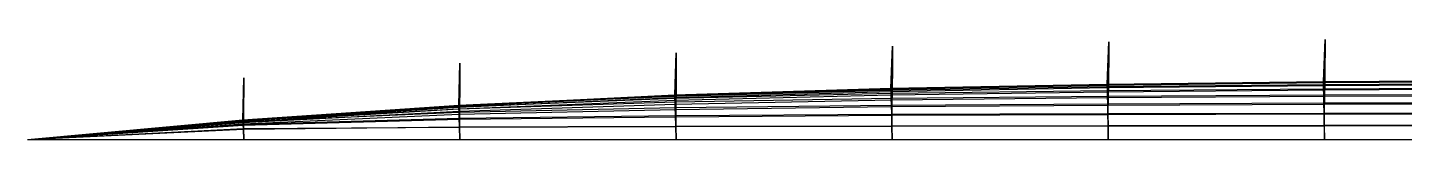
# Model space of a CAD drawing. Header units: metres. Extents: x 0 to 40, y 0 to 0.7.
# Drawn here: x 0 to 9.8, y 0 to 0.71 of the extents above; entities that cross this region are included whole.
import ezdxf

# ---------------------------------------------------------------- set-up
doc = ezdxf.new("R2010")
doc.units = ezdxf.units.M
doc.layers.add('Deflected structure', color=30, linetype='Continuous')
doc.layers.add('Original structure', color=3, linetype='Continuous')

msp = doc.modelspace()

# ---------------------------------------------------------------- linework, layer by layer
at = {"layer": 'Deflected structure'}
for p, q in [((7.6846, 0.3953, 12.4994), (7.6969, 0.695, 12.4999)), ((7.6846, 0.3918, 14.063), (7.697, 0.6915, 14.0635)), ((7.6849, 0.388, 10.9359), (7.6968, 0.6877, 10.9364)), ((7.6968, 0.6877, 10.9364), (7.6966, 0.6694, 9.3729)), ((7.6969, 0.695, 12.4999), (7.6968, 0.6877, 10.9364)), ((7.697, 0.6915, 14.0635), (7.6969, 0.695, 12.4999)), ((7.697, 0.6766, 15.627), (7.697, 0.6915, 14.0635)), ((9.224, 0.4132, 12.4994), (9.2363, 0.7129, 12.4999)), ((9.224, 0.4087, 14.0631), (9.2363, 0.7084, 14.0636)), ((9.2242, 0.4056, 10.9358), (9.2362, 0.7053, 10.9363)), ((9.2243, 0.3918, 15.6267), (9.2363, 0.6916, 15.6271)), ((9.2362, 0.7053, 10.9363), (9.2359, 0.6855, 9.3728)), ((9.236, 0.6616, 17.1905), (9.2363, 0.6916, 15.6271)), ((9.2363, 0.7129, 12.4999), (9.2362, 0.7053, 10.9363)), ((9.2363, 0.7084, 14.0636), (9.2363, 0.7129, 12.4999)), ((9.2363, 0.6916, 15.6271), (9.2363, 0.7084, 14.0636)), ((4.6067, 0.3168, 14.0628), (4.6175, 0.6166, 14.0633)), ((4.6068, 0.3174, 12.4995), (4.6174, 0.6171, 12.5)), ((4.607, 0.3093, 15.6261), (4.6177, 0.6091, 15.6266)), ((4.6071, 0.3116, 10.9362), (4.6173, 0.6114, 10.9367)), ((4.6076, 0.2996, 9.373), (4.6173, 0.5994, 9.3735)), ((4.6076, 0.2937, 17.1894), (4.6179, 0.5935, 17.1898)), ((4.6174, 0.6171, 12.5), (4.6173, 0.6114, 10.9367)), ((4.6173, 0.6114, 10.9367), (4.6173, 0.5994, 9.3735)), ((4.6173, 0.5994, 9.3735), (4.6173, 0.5803, 7.8103)), ((4.6175, 0.6166, 14.0633), (4.6174, 0.6171, 12.5)), ((4.6177, 0.6091, 15.6266), (4.6175, 0.6166, 14.0633)), ((4.6179, 0.5935, 17.1898), (4.6177, 0.6091, 15.6266)), ((4.618, 0.5675, 18.7529), (4.6179, 0.5935, 17.1898)), ((6.1454, 0.3656, 12.4995), (6.1572, 0.6653, 12.5)), ((6.1454, 0.3634, 14.0629), (6.1573, 0.6631, 14.0634)), ((6.1457, 0.3588, 10.936), (6.1571, 0.6586, 10.9365)), ((6.1457, 0.3516, 15.6264), (6.1575, 0.6514, 15.6269)), ((6.1463, 0.3431, 9.3727), (6.157, 0.6429, 9.3732)), ((6.1464, 0.3292, 17.1898), (6.1575, 0.629, 17.1902)), ((6.1472, 0.3178, 7.8095), (6.1569, 0.6176, 7.8099)), ((6.1474, 0.2944, 18.7529), (6.1573, 0.5942, 18.7533)), ((6.1569, 0.6176, 7.8099), (6.1566, 0.5818, 6.2469)), ((6.1568, 0.5453, 20.316), (6.1573, 0.5942, 18.7533)), ((6.157, 0.6429, 9.3732), (6.1569, 0.6176, 7.8099)), ((6.1571, 0.6586, 10.9365), (6.157, 0.6429, 9.3732)), ((6.1572, 0.6653, 12.5), (6.1571, 0.6586, 10.9365)), ((6.1573, 0.6631, 14.0634), (6.1572, 0.6653, 12.5)), ((6.1575, 0.6514, 15.6269), (6.1573, 0.6631, 14.0634)), ((6.1573, 0.5942, 18.7533), (6.1575, 0.629, 17.1902)), ((6.1575, 0.629, 17.1902), (6.1575, 0.6514, 15.6269)), ((7.6849, 0.3769, 15.6266), (7.697, 0.6766, 15.627)), ((7.6854, 0.3697, 9.3724), (7.6966, 0.6694, 9.3729)), ((7.6856, 0.3498, 17.19), (7.6969, 0.6496, 17.1904)), ((7.6863, 0.3405, 7.8092), (7.6963, 0.6403, 7.8096)), ((7.6866, 0.3097, 18.7531), (7.6965, 0.6095, 18.7535)), ((7.6873, 0.2991, 6.2462), (7.6959, 0.5989, 6.2466)), ((7.6959, 0.5989, 6.2466), (7.6953, 0.5455, 4.684)), ((7.6958, 0.5552, 20.3162), (7.6965, 0.6095, 18.7535)), ((7.6963, 0.6403, 7.8096), (7.6959, 0.5989, 6.2466)), ((7.6966, 0.6694, 9.3729), (7.6963, 0.6403, 7.8096)), ((7.6965, 0.6095, 18.7535), (7.6969, 0.6496, 17.1904)), ((7.6969, 0.6496, 17.1904), (7.697, 0.6766, 15.627)), ((9.2247, 0.3858, 9.3723), (9.2359, 0.6855, 9.3728)), ((9.2249, 0.3619, 17.1901), (9.236, 0.6616, 17.1905)), ((9.2255, 0.3539, 7.809), (9.2355, 0.6537, 7.8095)), ((9.2258, 0.3184, 18.7532), (9.2355, 0.6182, 18.7536)), ((9.2264, 0.3091, 6.2461), (9.2349, 0.6089, 6.2465)), ((9.2349, 0.6089, 6.2465), (9.2342, 0.552, 4.6839)), ((9.2347, 0.5608, 20.3163), (9.2355, 0.6182, 18.7536)), ((9.2355, 0.6537, 7.8095), (9.2349, 0.6089, 6.2465)), ((9.2359, 0.6855, 9.3728), (9.2355, 0.6537, 7.8095)), ((9.2355, 0.6182, 18.7536), (9.236, 0.6616, 17.1905)), ((3.0689, 0.2445, 14.0625), (3.0777, 0.5443, 14.063)), ((3.069, 0.2418, 15.6256), (3.0779, 0.5416, 15.6261)), ((3.0691, 0.2433, 12.4994), (3.0775, 0.5432, 12.4999)), ((3.0693, 0.2389, 10.9364), (3.0775, 0.5388, 10.9369)), ((3.0694, 0.2341, 17.1887), (3.0782, 0.534, 17.1891)), ((3.0698, 0.2313, 9.3734), (3.0775, 0.5311, 9.3739)), ((3.0701, 0.2196, 18.7518), (3.0784, 0.5194, 18.7522)), ((3.0704, 0.2197, 7.8104), (3.0776, 0.5195, 7.8109)), ((3.0712, 0.2032, 6.2475), (3.0777, 0.5031, 6.2479)), ((3.0713, 0.1945, 20.3147), (3.0785, 0.4943, 20.3151)), ((3.0777, 0.5443, 14.063), (3.0775, 0.5432, 12.4999)), ((3.0775, 0.5432, 12.4999), (3.0775, 0.5388, 10.9369)), ((3.0775, 0.5388, 10.9369), (3.0775, 0.5311, 9.3739)), ((3.0775, 0.5311, 9.3739), (3.0776, 0.5195, 7.8109)), ((3.0776, 0.5195, 7.8109), (3.0777, 0.5031, 6.2479)), ((3.0779, 0.5416, 15.6261), (3.0777, 0.5443, 14.063)), ((3.0777, 0.5031, 6.2479), (3.0778, 0.4797, 4.6851)), ((3.0782, 0.534, 17.1891), (3.0779, 0.5416, 15.6261)), ((3.0784, 0.5194, 18.7522), (3.0782, 0.534, 17.1891)), ((3.0783, 0.4533, 21.8776), (3.0785, 0.4943, 20.3151)), ((3.0785, 0.4943, 20.3151), (3.0784, 0.5194, 18.7522)), ((4.6084, 0.2805, 7.8099), (4.6173, 0.5803, 7.8103)), ((4.6085, 0.2677, 18.7525), (4.618, 0.5675, 18.7529)), ((4.6095, 0.2531, 6.2469), (4.6173, 0.553, 6.2473)), ((4.61, 0.2281, 20.3154), (4.6178, 0.5279, 20.3157)), ((4.6108, 0.2149, 4.6842), (4.6171, 0.5148, 4.6845)), ((4.6171, 0.5148, 4.6845), (4.6168, 0.4631, 3.1221)), ((4.6173, 0.553, 6.2473), (4.6171, 0.5148, 4.6845)), ((4.6173, 0.5803, 7.8103), (4.6173, 0.553, 6.2473)), ((4.6173, 0.4714, 21.8781), (4.6178, 0.5279, 20.3157)), ((4.6178, 0.5279, 20.3157), (4.618, 0.5675, 18.7529)), ((6.1483, 0.282, 6.2465), (6.1566, 0.5818, 6.2469)), ((6.1488, 0.2455, 20.3157), (6.1568, 0.5453, 20.316)), ((6.1496, 0.2344, 4.6839), (6.1562, 0.5343, 4.6842)), ((6.1562, 0.5343, 4.6842), (6.1556, 0.4727, 3.122)), ((6.1561, 0.4805, 21.8782), (6.1568, 0.5453, 20.316)), ((6.1566, 0.5818, 6.2469), (6.1562, 0.5343, 4.6842)), ((7.6878, 0.2553, 20.3159), (7.6958, 0.5552, 20.3162)), ((7.6885, 0.2456, 4.6837), (7.6953, 0.5455, 4.684)), ((7.6953, 0.5455, 4.684), (7.6945, 0.4785, 3.1219)), ((7.6949, 0.4855, 21.8783), (7.6958, 0.5552, 20.3162)), ((9.2269, 0.2609, 20.3159), (9.2347, 0.5608, 20.3163)), ((9.2275, 0.2521, 4.6836), (9.2342, 0.552, 4.6839)), ((9.2342, 0.552, 4.6839), (9.2332, 0.482, 3.1219)), ((9.2336, 0.4883, 21.8783), (9.2347, 0.5608, 20.3163)), ((1.533, 0.1402, 15.6248), (1.5387, 0.4401, 15.6253)), ((1.5331, 0.1399, 14.062), (1.5386, 0.4398, 14.0625)), ((1.5331, 0.139, 17.1877), (1.5388, 0.4389, 17.1881)), ((1.5332, 0.1384, 12.4992), (1.5385, 0.4384, 12.4997)), ((1.5332, 0.1356, 18.7506), (1.539, 0.4355, 18.7509)), ((1.5334, 0.136, 10.9365), (1.5384, 0.4359, 10.937)), ((1.5337, 0.1324, 9.3737), (1.5384, 0.4323, 9.3742)), ((1.5337, 0.1278, 20.3134), (1.5392, 0.4277, 20.3137)), ((1.534, 0.1275, 7.811), (1.5385, 0.4274, 7.8114)), ((1.5344, 0.1212, 6.2483), (1.5385, 0.4211, 6.2487)), ((1.5348, 0.1131, 4.6857), (1.5386, 0.4131, 4.686)), ((1.5349, 0.1108, 21.8763), (1.5392, 0.4108, 21.8765)), ((1.5354, 0.1027, 3.123), (1.5388, 0.4026, 3.1233)), ((1.5385, 0.4384, 12.4997), (1.5384, 0.4359, 10.937)), ((1.5384, 0.4359, 10.937), (1.5384, 0.4323, 9.3742)), ((1.5384, 0.4323, 9.3742), (1.5385, 0.4274, 7.8114)), ((1.5386, 0.4398, 14.0625), (1.5385, 0.4384, 12.4997)), ((1.5385, 0.4274, 7.8114), (1.5385, 0.4211, 6.2487)), ((1.5385, 0.4211, 6.2487), (1.5386, 0.4131, 4.686)), ((1.5387, 0.4401, 15.6253), (1.5386, 0.4398, 14.0625)), ((1.5386, 0.4131, 4.686), (1.5388, 0.4026, 3.1233)), ((1.5388, 0.4389, 17.1881), (1.5387, 0.4401, 15.6253)), ((1.539, 0.4355, 18.7509), (1.5388, 0.4389, 17.1881)), ((1.5388, 0.4026, 3.1233), (1.5388, 0.3792, 1.5607)), ((1.5392, 0.4277, 20.3137), (1.539, 0.4355, 18.7509)), ((1.539, 0.3735, 23.4389), (1.5392, 0.4108, 21.8765)), ((1.5392, 0.4108, 21.8765), (1.5392, 0.4277, 20.3137)), ((3.0722, 0.1798, 4.6848), (3.0778, 0.4797, 4.6851)), ((3.073, 0.1534, 21.8774), (3.0783, 0.4533, 21.8776)), ((3.0735, 0.1457, 3.1222), (3.0777, 0.4456, 3.1224)), ((3.0777, 0.4456, 3.1224), (3.0774, 0.3895, 1.5604)), ((3.0778, 0.4797, 4.6851), (3.0777, 0.4456, 3.1224)), ((3.0777, 0.3898, 23.4395), (3.0783, 0.4533, 21.8776)), ((4.6118, 0.1715, 21.8778), (4.6173, 0.4714, 21.8781)), ((4.6122, 0.1631, 3.1219), (4.6168, 0.4631, 3.1221)), ((4.6138, 0.093, 1.5603), (4.6162, 0.393, 1.5605)), ((4.614, 0.096, 23.4395), (4.6164, 0.396, 23.4396)), ((4.6154, 0.3, 25), (4.6164, 0.396, 23.4396)), ((4.6162, 0.393, 1.5605), (4.6154, 0.3)), ((4.6168, 0.4631, 3.1221), (4.6162, 0.393, 1.5605)), ((4.6164, 0.396, 23.4396), (4.6173, 0.4714, 21.8781)), ((6.1454, 0.3656, 12.4995), (7.6846, 0.3953, 12.4994)), ((6.1505, 0.1805, 21.878), (6.1561, 0.4805, 21.8782)), ((6.1509, 0.1728, 3.1218), (6.1556, 0.4727, 3.122)), ((6.1524, 0.0957, 1.5604), (6.1548, 0.3956, 1.5605)), ((6.1525, 0.099, 23.4395), (6.155, 0.3989, 23.4396)), ((6.1538, 0.3, 25), (6.155, 0.3989, 23.4396)), ((6.1548, 0.3956, 1.5605), (6.1538, 0.3)), ((6.1556, 0.4727, 3.122), (6.1548, 0.3956, 1.5605)), ((6.155, 0.3989, 23.4396), (6.1561, 0.4805, 21.8782)), ((7.6846, 0.3953, 12.4994), (9.224, 0.4132, 12.4994)), ((7.6846, 0.3918, 14.063), (9.224, 0.4087, 14.0631)), ((7.6846, 0.3953, 12.4994), (7.6849, 0.388, 10.9359)), ((7.6846, 0.3918, 14.063), (7.6846, 0.3953, 12.4994)), ((7.6849, 0.388, 10.9359), (9.2242, 0.4056, 10.9358)), ((7.6894, 0.1855, 21.878), (7.6949, 0.4855, 21.8783)), ((7.6897, 0.1786, 3.1217), (7.6945, 0.4785, 3.1219)), ((7.691, 0.0975, 1.5604), (7.6934, 0.3975, 1.5605)), ((7.6911, 0.1006, 23.4395), (7.6936, 0.4005, 23.4396)), ((7.6923, 0.3, 25), (7.6936, 0.4005, 23.4396)), ((7.6934, 0.3975, 1.5605), (7.6923, 0.3)), ((7.6945, 0.4785, 3.1219), (7.6934, 0.3975, 1.5605)), ((7.6936, 0.4005, 23.4396), (7.6949, 0.4855, 21.8783)), ((9.224, 0.4132, 12.4994), (10.7633, 0.4238, 12.4994)), ((9.224, 0.4087, 14.0631), (10.7633, 0.4187, 14.0631)), ((9.224, 0.4132, 12.4994), (9.2242, 0.4056, 10.9358)), ((9.224, 0.4087, 14.0631), (9.224, 0.4132, 12.4994)), ((9.2243, 0.3918, 15.6267), (9.224, 0.4087, 14.0631)), ((9.2242, 0.4056, 10.9358), (10.7635, 0.4159, 10.9357)), ((9.2242, 0.4056, 10.9358), (9.2247, 0.3858, 9.3723)), ((9.2243, 0.3918, 15.6267), (10.7636, 0.4006, 15.6267)), ((9.2247, 0.3858, 9.3723), (10.764, 0.3952, 9.3722)), ((9.2283, 0.1884, 21.8781), (9.2336, 0.4883, 21.8783)), ((9.2286, 0.1821, 3.1216), (9.2332, 0.482, 3.1219)), ((9.2297, 0.0987, 1.5604), (9.2321, 0.3986, 1.5605)), ((9.2298, 0.1015, 23.4395), (9.2322, 0.4015, 23.4396)), ((9.2308, 0.3, 25), (9.2322, 0.4015, 23.4396)), ((9.2321, 0.3986, 1.5605), (9.2308, 0.3)), ((9.2332, 0.482, 3.1219), (9.2321, 0.3986, 1.5605)), ((9.2322, 0.4015, 23.4396), (9.2336, 0.4883, 21.8783)), ((1.5366, 0.0793, 1.5606), (1.5388, 0.3792, 1.5607)), ((1.5369, 0.0736, 23.4388), (1.539, 0.3735, 23.4389)), ((1.5388, 0.3792, 1.5607), (1.5385, 0.3)), ((1.5385, 0.3, 25), (1.539, 0.3735, 23.4389)), ((3.0689, 0.2445, 14.0625), (4.6067, 0.3168, 14.0628)), ((3.069, 0.2418, 15.6256), (4.607, 0.3093, 15.6261)), ((3.0691, 0.2433, 12.4994), (4.6068, 0.3174, 12.4995)), ((3.0693, 0.2389, 10.9364), (4.6071, 0.3116, 10.9362)), ((3.0698, 0.2313, 9.3734), (4.6076, 0.2996, 9.373)), ((3.0751, 0.0895, 1.5603), (3.0774, 0.3895, 1.5604)), ((3.0753, 0.0899, 23.4393), (3.0777, 0.3898, 23.4395)), ((3.0769, 0.3, 25), (3.0777, 0.3898, 23.4395)), ((3.0774, 0.3895, 1.5604), (3.0769, 0.3)), ((4.6067, 0.3168, 14.0628), (6.1454, 0.3634, 14.0629)), ((4.6067, 0.3168, 14.0628), (4.6068, 0.3174, 12.4995)), ((4.607, 0.3093, 15.6261), (4.6067, 0.3168, 14.0628)), ((4.6068, 0.3174, 12.4995), (6.1454, 0.3656, 12.4995)), ((4.6068, 0.3174, 12.4995), (4.6071, 0.3116, 10.9362)), ((4.607, 0.3093, 15.6261), (6.1457, 0.3516, 15.6264)), ((4.6076, 0.2937, 17.1894), (4.607, 0.3093, 15.6261)), ((4.6071, 0.3116, 10.9362), (6.1457, 0.3588, 10.936)), ((4.6071, 0.3116, 10.9362), (4.6076, 0.2996, 9.373)), ((4.6076, 0.2996, 9.373), (6.1463, 0.3431, 9.3727)), ((4.6076, 0.2937, 17.1894), (6.1464, 0.3292, 17.1898)), ((4.6076, 0.2996, 9.373), (4.6084, 0.2805, 7.8099)), ((4.6084, 0.2805, 7.8099), (6.1472, 0.3178, 7.8095)), ((4.6085, 0.2677, 18.7525), (6.1474, 0.2944, 18.7529)), ((6.1454, 0.3634, 14.0629), (7.6846, 0.3918, 14.063)), ((6.1454, 0.3656, 12.4995), (6.1457, 0.3588, 10.936)), ((6.1454, 0.3634, 14.0629), (6.1454, 0.3656, 12.4995)), ((6.1457, 0.3516, 15.6264), (6.1454, 0.3634, 14.0629)), ((6.1457, 0.3588, 10.936), (7.6849, 0.388, 10.9359)), ((6.1457, 0.3516, 15.6264), (7.6849, 0.3769, 15.6266)), ((6.1457, 0.3588, 10.936), (6.1463, 0.3431, 9.3727)), ((6.1464, 0.3292, 17.1898), (6.1457, 0.3516, 15.6264)), ((6.1463, 0.3431, 9.3727), (7.6854, 0.3697, 9.3724)), ((6.1463, 0.3431, 9.3727), (6.1472, 0.3178, 7.8095)), ((6.1464, 0.3292, 17.1898), (7.6856, 0.3498, 17.19)), ((6.1474, 0.2944, 18.7529), (6.1464, 0.3292, 17.1898)), ((6.1472, 0.3178, 7.8095), (7.6863, 0.3405, 7.8092)), ((6.1472, 0.3178, 7.8095), (6.1483, 0.282, 6.2465)), ((6.1474, 0.2944, 18.7529), (7.6866, 0.3097, 18.7531)), ((6.1488, 0.2455, 20.3157), (6.1474, 0.2944, 18.7529)), ((6.1483, 0.282, 6.2465), (7.6873, 0.2991, 6.2462)), ((7.6849, 0.3769, 15.6266), (7.6846, 0.3918, 14.063)), ((7.6849, 0.3769, 15.6266), (9.2243, 0.3918, 15.6267)), ((7.6849, 0.388, 10.9359), (7.6854, 0.3697, 9.3724)), ((7.6856, 0.3498, 17.19), (7.6849, 0.3769, 15.6266)), ((7.6854, 0.3697, 9.3724), (9.2247, 0.3858, 9.3723)), ((7.6854, 0.3697, 9.3724), (7.6863, 0.3405, 7.8092)), ((7.6856, 0.3498, 17.19), (9.2249, 0.3619, 17.1901)), ((7.6866, 0.3097, 18.7531), (7.6856, 0.3498, 17.19)), ((7.6863, 0.3405, 7.8092), (9.2255, 0.3539, 7.809)), ((7.6863, 0.3405, 7.8092), (7.6873, 0.2991, 6.2462)), ((7.6866, 0.3097, 18.7531), (9.2258, 0.3184, 18.7532)), ((7.6878, 0.2553, 20.3159), (7.6866, 0.3097, 18.7531)), ((7.6873, 0.2991, 6.2462), (9.2264, 0.3091, 6.2461)), ((7.6873, 0.2991, 6.2462), (7.6885, 0.2456, 4.6837)), ((9.2249, 0.3619, 17.1901), (9.2243, 0.3918, 15.6267)), ((9.2247, 0.3858, 9.3723), (9.2255, 0.3539, 7.809)), ((9.2249, 0.3619, 17.1901), (10.7641, 0.3688, 17.1902)), ((9.2258, 0.3184, 18.7532), (9.2249, 0.3619, 17.1901)), ((9.2255, 0.3539, 7.809), (10.7646, 0.3617, 7.8089)), ((9.2255, 0.3539, 7.809), (9.2264, 0.3091, 6.2461)), ((9.2258, 0.3184, 18.7532), (10.7649, 0.3234, 18.7533)), ((9.2269, 0.2609, 20.3159), (9.2258, 0.3184, 18.7532)), ((9.2264, 0.3091, 6.2461), (10.7654, 0.3149, 6.246)), ((9.2264, 0.3091, 6.2461), (9.2275, 0.2521, 4.6836)), ((1.533, 0.1402, 15.6248), (3.069, 0.2418, 15.6256)), ((1.5331, 0.1399, 14.062), (3.0689, 0.2445, 14.0625)), ((1.5331, 0.139, 17.1877), (3.0694, 0.2341, 17.1887)), ((1.5332, 0.1384, 12.4992), (3.0691, 0.2433, 12.4994)), ((1.5332, 0.1356, 18.7506), (3.0701, 0.2196, 18.7518)), ((1.5334, 0.136, 10.9365), (3.0693, 0.2389, 10.9364)), ((1.5337, 0.1324, 9.3737), (3.0698, 0.2313, 9.3734)), ((1.534, 0.1275, 7.811), (3.0704, 0.2197, 7.8104)), ((1.5344, 0.1212, 6.2483), (3.0712, 0.2032, 6.2475)), ((3.0689, 0.2445, 14.0625), (3.0691, 0.2433, 12.4994)), ((3.069, 0.2418, 15.6256), (3.0689, 0.2445, 14.0625)), ((3.0694, 0.2341, 17.1887), (3.069, 0.2418, 15.6256)), ((3.0691, 0.2433, 12.4994), (3.0693, 0.2389, 10.9364)), ((3.0693, 0.2389, 10.9364), (3.0698, 0.2313, 9.3734)), ((3.0694, 0.2341, 17.1887), (4.6076, 0.2937, 17.1894)), ((3.0701, 0.2196, 18.7518), (3.0694, 0.2341, 17.1887)), ((3.0698, 0.2313, 9.3734), (3.0704, 0.2197, 7.8104)), ((3.0701, 0.2196, 18.7518), (4.6085, 0.2677, 18.7525)), ((3.0713, 0.1945, 20.3147), (3.0701, 0.2196, 18.7518)), ((3.0704, 0.2197, 7.8104), (4.6084, 0.2805, 7.8099)), ((3.0704, 0.2197, 7.8104), (3.0712, 0.2032, 6.2475)), ((3.0712, 0.2032, 6.2475), (4.6095, 0.2531, 6.2469)), ((3.0712, 0.2032, 6.2475), (3.0722, 0.1798, 4.6848)), ((3.0713, 0.1945, 20.3147), (4.61, 0.2281, 20.3154)), ((3.0722, 0.1798, 4.6848), (4.6108, 0.2149, 4.6842)), ((4.6085, 0.2677, 18.7525), (4.6076, 0.2937, 17.1894)), ((4.6084, 0.2805, 7.8099), (4.6095, 0.2531, 6.2469)), ((4.61, 0.2281, 20.3154), (4.6085, 0.2677, 18.7525)), ((4.6095, 0.2531, 6.2469), (6.1483, 0.282, 6.2465)), ((4.6095, 0.2531, 6.2469), (4.6108, 0.2149, 4.6842)), ((4.61, 0.2281, 20.3154), (6.1488, 0.2455, 20.3157)), ((4.6118, 0.1715, 21.8778), (4.61, 0.2281, 20.3154)), ((4.6108, 0.2149, 4.6842), (6.1496, 0.2344, 4.6839)), ((4.6108, 0.2149, 4.6842), (4.6122, 0.1631, 3.1219)), ((6.1483, 0.282, 6.2465), (6.1496, 0.2344, 4.6839)), ((6.1488, 0.2455, 20.3157), (7.6878, 0.2553, 20.3159)), ((6.1505, 0.1805, 21.878), (6.1488, 0.2455, 20.3157)), ((6.1496, 0.2344, 4.6839), (7.6885, 0.2456, 4.6837)), ((6.1496, 0.2344, 4.6839), (6.1509, 0.1728, 3.1218)), ((7.6878, 0.2553, 20.3159), (9.2269, 0.2609, 20.3159)), ((7.6894, 0.1855, 21.878), (7.6878, 0.2553, 20.3159)), ((7.6885, 0.2456, 4.6837), (9.2275, 0.2521, 4.6836)), ((7.6885, 0.2456, 4.6837), (7.6897, 0.1786, 3.1217)), ((9.2269, 0.2609, 20.3159), (10.7658, 0.2641, 20.316)), ((9.2283, 0.1884, 21.8781), (9.2269, 0.2609, 20.3159)), ((9.2275, 0.2521, 4.6836), (10.7663, 0.256, 4.6835)), ((9.2275, 0.2521, 4.6836), (9.2286, 0.1821, 3.1216)), ((0, 0, 15.625), (1.533, 0.1402, 15.6248)), ((0, 0, 14.0625), (1.5331, 0.1399, 14.062)), ((0, 0, 17.1875), (1.5331, 0.139, 17.1877)), ((0, 0, 12.5), (1.5332, 0.1384, 12.4992)), ((0, 0, 10.9375), (1.5334, 0.136, 10.9365)), ((0, 0, 18.75), (1.5332, 0.1356, 18.7506)), ((0, 0, 9.375), (1.5337, 0.1324, 9.3737)), ((0, 0, 20.3125), (1.5337, 0.1278, 20.3134)), ((0, 0, 7.8125), (1.534, 0.1275, 7.811)), ((0, 0, 6.25), (1.5344, 0.1212, 6.2483)), ((0, 0, 4.6875), (1.5348, 0.1131, 4.6857)), ((0, 0, 21.875), (1.5349, 0.1108, 21.8763)), ((0, 0, 3.125), (1.5354, 0.1027, 3.123)), ((1.533, 0.1402, 15.6248), (1.5331, 0.1399, 14.062)), ((1.5331, 0.139, 17.1877), (1.533, 0.1402, 15.6248)), ((1.5331, 0.1399, 14.062), (1.5332, 0.1384, 12.4992)), ((1.5332, 0.1356, 18.7506), (1.5331, 0.139, 17.1877)), ((1.5332, 0.1384, 12.4992), (1.5334, 0.136, 10.9365)), ((1.5337, 0.1278, 20.3134), (1.5332, 0.1356, 18.7506)), ((1.5334, 0.136, 10.9365), (1.5337, 0.1324, 9.3737)), ((1.5337, 0.1278, 20.3134), (3.0713, 0.1945, 20.3147)), ((1.5337, 0.1324, 9.3737), (1.534, 0.1275, 7.811)), ((1.5349, 0.1108, 21.8763), (1.5337, 0.1278, 20.3134)), ((1.534, 0.1275, 7.811), (1.5344, 0.1212, 6.2483)), ((1.5344, 0.1212, 6.2483), (1.5348, 0.1131, 4.6857)), ((1.5348, 0.1131, 4.6857), (3.0722, 0.1798, 4.6848)), ((1.5348, 0.1131, 4.6857), (1.5354, 0.1027, 3.123)), ((1.5349, 0.1108, 21.8763), (3.073, 0.1534, 21.8774)), ((1.5369, 0.0736, 23.4388), (1.5349, 0.1108, 21.8763)), ((1.5354, 0.1027, 3.123), (3.0735, 0.1457, 3.1222)), ((1.5354, 0.1027, 3.123), (1.5366, 0.0793, 1.5606)), ((3.073, 0.1534, 21.8774), (3.0713, 0.1945, 20.3147)), ((3.0722, 0.1798, 4.6848), (3.0735, 0.1457, 3.1222)), ((3.073, 0.1534, 21.8774), (4.6118, 0.1715, 21.8778)), ((3.0753, 0.0899, 23.4393), (3.073, 0.1534, 21.8774)), ((3.0735, 0.1457, 3.1222), (4.6122, 0.1631, 3.1219)), ((3.0735, 0.1457, 3.1222), (3.0751, 0.0895, 1.5603)), ((4.6118, 0.1715, 21.8778), (6.1505, 0.1805, 21.878)), ((4.614, 0.096, 23.4395), (4.6118, 0.1715, 21.8778)), ((4.6122, 0.1631, 3.1219), (6.1509, 0.1728, 3.1218)), ((4.6122, 0.1631, 3.1219), (4.6138, 0.093, 1.5603)), ((4.614, 0.096, 23.4395), (6.1525, 0.099, 23.4395)), ((6.1505, 0.1805, 21.878), (7.6894, 0.1855, 21.878)), ((6.1525, 0.099, 23.4395), (6.1505, 0.1805, 21.878)), ((6.1509, 0.1728, 3.1218), (7.6897, 0.1786, 3.1217)), ((6.1509, 0.1728, 3.1218), (6.1524, 0.0957, 1.5604)), ((6.1525, 0.099, 23.4395), (7.6911, 0.1006, 23.4395)), ((6.1538, 0, 25), (6.1525, 0.099, 23.4395)), ((7.6894, 0.1855, 21.878), (9.2283, 0.1884, 21.8781)), ((7.6911, 0.1006, 23.4395), (7.6894, 0.1855, 21.878)), ((7.6897, 0.1786, 3.1217), (9.2286, 0.1821, 3.1216)), ((7.6897, 0.1786, 3.1217), (7.691, 0.0975, 1.5604)), ((7.691, 0.0975, 1.5604), (9.2297, 0.0987, 1.5604)), ((7.6911, 0.1006, 23.4395), (9.2298, 0.1015, 23.4395)), ((7.6923, 0, 25), (7.6911, 0.1006, 23.4395)), ((9.2283, 0.1884, 21.8781), (10.767, 0.1901, 21.8781)), ((9.2298, 0.1015, 23.4395), (9.2283, 0.1884, 21.8781)), ((9.2286, 0.1821, 3.1216), (10.7673, 0.1841, 3.1216)), ((9.2286, 0.1821, 3.1216), (9.2297, 0.0987, 1.5604)), ((9.2297, 0.0987, 1.5604), (10.7682, 0.0994, 1.5604)), ((9.2297, 0.0987, 1.5604), (9.2308, 0)), ((9.2298, 0.1015, 23.4395), (10.7683, 0.1021, 23.4394)), ((9.2308, 0, 25), (9.2298, 0.1015, 23.4395)), ((0, 0, 1.5625), (1.5366, 0.0793, 1.5606)), ((0, 0, 23.4375), (1.5369, 0.0736, 23.4388)), ((1.5366, 0.0793, 1.5606), (3.0751, 0.0895, 1.5603)), ((1.5366, 0.0793, 1.5606), (1.5385, 0)), ((1.5369, 0.0736, 23.4388), (3.0753, 0.0899, 23.4393)), ((1.5385, 0, 25), (1.5369, 0.0736, 23.4388)), ((3.0751, 0.0895, 1.5603), (4.6138, 0.093, 1.5603)), ((3.0751, 0.0895, 1.5603), (3.0769, 0)), ((3.0753, 0.0899, 23.4393), (4.614, 0.096, 23.4395)), ((3.0769, 0, 25), (3.0753, 0.0899, 23.4393)), ((4.6138, 0.093, 1.5603), (6.1524, 0.0957, 1.5604)), ((4.6138, 0.093, 1.5603), (4.6154, 0)), ((4.6154, 0, 25), (4.614, 0.096, 23.4395)), ((6.1524, 0.0957, 1.5604), (7.691, 0.0975, 1.5604)), ((6.1524, 0.0957, 1.5604), (6.1538, 0)), ((7.691, 0.0975, 1.5604), (7.6923, 0))]:
    msp.add_line(p, q, dxfattribs=at)
at = {"layer": 'Original structure'}
for p, q in [((1.5385, 0.3, 1.5625), (1.5385, 0.3)), ((1.5385, 0.3, 3.125), (1.5385, 0.3, 1.5625)), ((1.5385, 0.3, 4.6875), (1.5385, 0.3, 3.125)), ((1.5385, 0.3, 6.25), (1.5385, 0.3, 4.6875)), ((1.5385, 0.3, 7.8125), (1.5385, 0.3, 6.25)), ((1.5385, 0.3, 9.375), (1.5385, 0.3, 7.8125)), ((1.5385, 0.3, 10.9375), (1.5385, 0.3, 9.375)), ((1.5385, 0.3, 12.5), (1.5385, 0.3, 10.9375)), ((1.5385, 0.3, 14.0625), (1.5385, 0.3, 12.5)), ((1.5385, 0.3, 15.625), (1.5385, 0.3, 14.0625)), ((1.5385, 0.3, 17.1875), (1.5385, 0.3, 15.625)), ((1.5385, 0.3, 18.75), (1.5385, 0.3, 17.1875)), ((1.5385, 0.3, 20.3125), (1.5385, 0.3, 18.75)), ((1.5385, 0.3, 21.875), (1.5385, 0.3, 20.3125)), ((1.5385, 0.3, 23.4375), (1.5385, 0.3, 21.875)), ((1.5385, 0.3, 25), (1.5385, 0.3, 23.4375)), ((1.5385, 0, 23.4375), (1.5385, 0.3, 23.4375)), ((1.5385, 0, 21.875), (1.5385, 0.3, 21.875)), ((1.5385, 0, 20.3125), (1.5385, 0.3, 20.3125)), ((1.5385, 0, 18.75), (1.5385, 0.3, 18.75)), ((1.5385, 0, 17.1875), (1.5385, 0.3, 17.1875)), ((1.5385, 0, 15.625), (1.5385, 0.3, 15.625)), ((1.5385, 0, 14.0625), (1.5385, 0.3, 14.0625)), ((1.5385, 0, 12.5), (1.5385, 0.3, 12.5)), ((1.5385, 0, 10.9375), (1.5385, 0.3, 10.9375)), ((1.5385, 0, 9.375), (1.5385, 0.3, 9.375)), ((1.5385, 0, 7.8125), (1.5385, 0.3, 7.8125)), ((1.5385, 0, 6.25), (1.5385, 0.3, 6.25)), ((1.5385, 0, 4.6875), (1.5385, 0.3, 4.6875)), ((1.5385, 0, 3.125), (1.5385, 0.3, 3.125)), ((1.5385, 0, 1.5625), (1.5385, 0.3, 1.5625)), ((3.0769, 0.3, 1.5625), (3.0769, 0.3)), ((3.0769, 0.3, 3.125), (3.0769, 0.3, 1.5625)), ((3.0769, 0.3, 4.6875), (3.0769, 0.3, 3.125)), ((3.0769, 0.3, 6.25), (3.0769, 0.3, 4.6875)), ((3.0769, 0.3, 7.8125), (3.0769, 0.3, 6.25)), ((3.0769, 0.3, 9.375), (3.0769, 0.3, 7.8125)), ((3.0769, 0.3, 10.9375), (3.0769, 0.3, 9.375)), ((3.0769, 0.3, 12.5), (3.0769, 0.3, 10.9375)), ((3.0769, 0.3, 14.0625), (3.0769, 0.3, 12.5)), ((3.0769, 0.3, 15.625), (3.0769, 0.3, 14.0625)), ((3.0769, 0.3, 17.1875), (3.0769, 0.3, 15.625)), ((3.0769, 0.3, 18.75), (3.0769, 0.3, 17.1875)), ((3.0769, 0.3, 20.3125), (3.0769, 0.3, 18.75)), ((3.0769, 0.3, 21.875), (3.0769, 0.3, 20.3125)), ((3.0769, 0.3, 23.4375), (3.0769, 0.3, 21.875)), ((3.0769, 0.3, 25), (3.0769, 0.3, 23.4375)), ((3.0769, 0, 23.4375), (3.0769, 0.3, 23.4375)), ((3.0769, 0, 21.875), (3.0769, 0.3, 21.875)), ((3.0769, 0, 20.3125), (3.0769, 0.3, 20.3125)), ((3.0769, 0, 18.75), (3.0769, 0.3, 18.75)), ((3.0769, 0, 17.1875), (3.0769, 0.3, 17.1875)), ((3.0769, 0, 15.625), (3.0769, 0.3, 15.625)), ((3.0769, 0, 14.0625), (3.0769, 0.3, 14.0625)), ((3.0769, 0, 12.5), (3.0769, 0.3, 12.5)), ((3.0769, 0, 10.9375), (3.0769, 0.3, 10.9375)), ((3.0769, 0, 9.375), (3.0769, 0.3, 9.375)), ((3.0769, 0, 7.8125), (3.0769, 0.3, 7.8125)), ((3.0769, 0, 6.25), (3.0769, 0.3, 6.25)), ((3.0769, 0, 4.6875), (3.0769, 0.3, 4.6875)), ((3.0769, 0, 3.125), (3.0769, 0.3, 3.125)), ((3.0769, 0, 1.5625), (3.0769, 0.3, 1.5625)), ((4.6154, 0.3, 1.5625), (4.6154, 0.3)), ((4.6154, 0.3, 3.125), (4.6154, 0.3, 1.5625)), ((4.6154, 0.3, 4.6875), (4.6154, 0.3, 3.125)), ((4.6154, 0.3, 6.25), (4.6154, 0.3, 4.6875)), ((4.6154, 0.3, 7.8125), (4.6154, 0.3, 6.25)), ((4.6154, 0.3, 9.375), (4.6154, 0.3, 7.8125)), ((4.6154, 0.3, 10.9375), (4.6154, 0.3, 9.375)), ((4.6154, 0.3, 12.5), (4.6154, 0.3, 10.9375)), ((4.6154, 0.3, 14.0625), (4.6154, 0.3, 12.5)), ((4.6154, 0.3, 15.625), (4.6154, 0.3, 14.0625)), ((4.6154, 0.3, 17.1875), (4.6154, 0.3, 15.625)), ((4.6154, 0.3, 18.75), (4.6154, 0.3, 17.1875)), ((4.6154, 0.3, 20.3125), (4.6154, 0.3, 18.75)), ((4.6154, 0.3, 21.875), (4.6154, 0.3, 20.3125)), ((4.6154, 0.3, 23.4375), (4.6154, 0.3, 21.875)), ((4.6154, 0.3, 25), (4.6154, 0.3, 23.4375)), ((4.6154, 0, 23.4375), (4.6154, 0.3, 23.4375)), ((4.6154, 0, 21.875), (4.6154, 0.3, 21.875)), ((4.6154, 0, 20.3125), (4.6154, 0.3, 20.3125)), ((4.6154, 0, 18.75), (4.6154, 0.3, 18.75)), ((4.6154, 0, 17.1875), (4.6154, 0.3, 17.1875)), ((4.6154, 0, 15.625), (4.6154, 0.3, 15.625)), ((4.6154, 0, 14.0625), (4.6154, 0.3, 14.0625)), ((4.6154, 0, 12.5), (4.6154, 0.3, 12.5)), ((4.6154, 0, 10.9375), (4.6154, 0.3, 10.9375)), ((4.6154, 0, 9.375), (4.6154, 0.3, 9.375)), ((4.6154, 0, 7.8125), (4.6154, 0.3, 7.8125)), ((4.6154, 0, 6.25), (4.6154, 0.3, 6.25)), ((4.6154, 0, 4.6875), (4.6154, 0.3, 4.6875)), ((4.6154, 0, 3.125), (4.6154, 0.3, 3.125)), ((4.6154, 0, 1.5625), (4.6154, 0.3, 1.5625)), ((6.1538, 0.3, 1.5625), (6.1538, 0.3)), ((6.1538, 0.3, 3.125), (6.1538, 0.3, 1.5625)), ((6.1538, 0.3, 4.6875), (6.1538, 0.3, 3.125)), ((6.1538, 0.3, 6.25), (6.1538, 0.3, 4.6875)), ((6.1538, 0.3, 7.8125), (6.1538, 0.3, 6.25)), ((6.1538, 0.3, 9.375), (6.1538, 0.3, 7.8125)), ((6.1538, 0.3, 10.9375), (6.1538, 0.3, 9.375)), ((6.1538, 0.3, 12.5), (6.1538, 0.3, 10.9375)), ((6.1538, 0.3, 14.0625), (6.1538, 0.3, 12.5)), ((6.1538, 0.3, 15.625), (6.1538, 0.3, 14.0625)), ((6.1538, 0.3, 17.1875), (6.1538, 0.3, 15.625)), ((6.1538, 0.3, 18.75), (6.1538, 0.3, 17.1875)), ((6.1538, 0.3, 20.3125), (6.1538, 0.3, 18.75)), ((6.1538, 0.3, 21.875), (6.1538, 0.3, 20.3125)), ((6.1538, 0.3, 23.4375), (6.1538, 0.3, 21.875)), ((6.1538, 0.3, 25), (6.1538, 0.3, 23.4375)), ((6.1538, 0, 23.4375), (6.1538, 0.3, 23.4375)), ((6.1538, 0, 21.875), (6.1538, 0.3, 21.875)), ((6.1538, 0, 20.3125), (6.1538, 0.3, 20.3125)), ((6.1538, 0, 18.75), (6.1538, 0.3, 18.75)), ((6.1538, 0, 17.1875), (6.1538, 0.3, 17.1875)), ((6.1538, 0, 15.625), (6.1538, 0.3, 15.625)), ((6.1538, 0, 14.0625), (6.1538, 0.3, 14.0625)), ((6.1538, 0, 12.5), (6.1538, 0.3, 12.5)), ((6.1538, 0, 10.9375), (6.1538, 0.3, 10.9375)), ((6.1538, 0, 9.375), (6.1538, 0.3, 9.375)), ((6.1538, 0, 7.8125), (6.1538, 0.3, 7.8125)), ((6.1538, 0, 6.25), (6.1538, 0.3, 6.25)), ((6.1538, 0, 4.6875), (6.1538, 0.3, 4.6875)), ((6.1538, 0, 3.125), (6.1538, 0.3, 3.125)), ((6.1538, 0, 1.5625), (6.1538, 0.3, 1.5625)), ((7.6923, 0.3, 1.5625), (7.6923, 0.3)), ((7.6923, 0.3, 3.125), (7.6923, 0.3, 1.5625)), ((7.6923, 0.3, 4.6875), (7.6923, 0.3, 3.125)), ((7.6923, 0.3, 6.25), (7.6923, 0.3, 4.6875)), ((7.6923, 0.3, 7.8125), (7.6923, 0.3, 6.25)), ((7.6923, 0.3, 9.375), (7.6923, 0.3, 7.8125)), ((7.6923, 0.3, 10.9375), (7.6923, 0.3, 9.375)), ((7.6923, 0.3, 12.5), (7.6923, 0.3, 10.9375)), ((7.6923, 0.3, 14.0625), (7.6923, 0.3, 12.5)), ((7.6923, 0.3, 15.625), (7.6923, 0.3, 14.0625)), ((7.6923, 0.3, 17.1875), (7.6923, 0.3, 15.625)), ((7.6923, 0.3, 18.75), (7.6923, 0.3, 17.1875)), ((7.6923, 0.3, 20.3125), (7.6923, 0.3, 18.75)), ((7.6923, 0.3, 21.875), (7.6923, 0.3, 20.3125)), ((7.6923, 0.3, 23.4375), (7.6923, 0.3, 21.875)), ((7.6923, 0.3, 25), (7.6923, 0.3, 23.4375)), ((7.6923, 0, 23.4375), (7.6923, 0.3, 23.4375)), ((7.6923, 0, 21.875), (7.6923, 0.3, 21.875)), ((7.6923, 0, 20.3125), (7.6923, 0.3, 20.3125)), ((7.6923, 0, 18.75), (7.6923, 0.3, 18.75)), ((7.6923, 0, 17.1875), (7.6923, 0.3, 17.1875)), ((7.6923, 0, 15.625), (7.6923, 0.3, 15.625)), ((7.6923, 0, 14.0625), (7.6923, 0.3, 14.0625)), ((7.6923, 0, 12.5), (7.6923, 0.3, 12.5)), ((7.6923, 0, 10.9375), (7.6923, 0.3, 10.9375)), ((7.6923, 0, 9.375), (7.6923, 0.3, 9.375)), ((7.6923, 0, 7.8125), (7.6923, 0.3, 7.8125)), ((7.6923, 0, 6.25), (7.6923, 0.3, 6.25)), ((7.6923, 0, 4.6875), (7.6923, 0.3, 4.6875)), ((7.6923, 0, 3.125), (7.6923, 0.3, 3.125)), ((7.6923, 0, 1.5625), (7.6923, 0.3, 1.5625)), ((9.2308, 0.3, 1.5625), (9.2308, 0.3)), ((9.2308, 0.3, 3.125), (9.2308, 0.3, 1.5625)), ((9.2308, 0.3, 4.6875), (9.2308, 0.3, 3.125)), ((9.2308, 0.3, 6.25), (9.2308, 0.3, 4.6875)), ((9.2308, 0.3, 7.8125), (9.2308, 0.3, 6.25)), ((9.2308, 0.3, 9.375), (9.2308, 0.3, 7.8125)), ((9.2308, 0.3, 10.9375), (9.2308, 0.3, 9.375)), ((9.2308, 0.3, 12.5), (9.2308, 0.3, 10.9375)), ((9.2308, 0.3, 14.0625), (9.2308, 0.3, 12.5)), ((9.2308, 0.3, 15.625), (9.2308, 0.3, 14.0625)), ((9.2308, 0.3, 17.1875), (9.2308, 0.3, 15.625)), ((9.2308, 0.3, 18.75), (9.2308, 0.3, 17.1875)), ((9.2308, 0.3, 20.3125), (9.2308, 0.3, 18.75)), ((9.2308, 0.3, 21.875), (9.2308, 0.3, 20.3125)), ((9.2308, 0.3, 23.4375), (9.2308, 0.3, 21.875)), ((9.2308, 0.3, 25), (9.2308, 0.3, 23.4375)), ((9.2308, 0, 23.4375), (9.2308, 0.3, 23.4375)), ((9.2308, 0, 21.875), (9.2308, 0.3, 21.875)), ((9.2308, 0, 20.3125), (9.2308, 0.3, 20.3125)), ((9.2308, 0, 18.75), (9.2308, 0.3, 18.75)), ((9.2308, 0, 17.1875), (9.2308, 0.3, 17.1875)), ((9.2308, 0, 15.625), (9.2308, 0.3, 15.625)), ((9.2308, 0, 14.0625), (9.2308, 0.3, 14.0625)), ((9.2308, 0, 12.5), (9.2308, 0.3, 12.5)), ((9.2308, 0, 10.9375), (9.2308, 0.3, 10.9375)), ((9.2308, 0, 9.375), (9.2308, 0.3, 9.375)), ((9.2308, 0, 7.8125), (9.2308, 0.3, 7.8125)), ((9.2308, 0, 6.25), (9.2308, 0.3, 6.25)), ((9.2308, 0, 4.6875), (9.2308, 0.3, 4.6875)), ((9.2308, 0, 3.125), (9.2308, 0.3, 3.125)), ((9.2308, 0, 1.5625), (9.2308, 0.3, 1.5625)), ((0, 0, 1.5625), (1.5385, 0, 1.5625)), ((0, 0, 3.125), (1.5385, 0, 3.125)), ((0, 0, 4.6875), (1.5385, 0, 4.6875)), ((0, 0, 6.25), (1.5385, 0, 6.25)), ((0, 0, 7.8125), (1.5385, 0, 7.8125)), ((0, 0, 9.375), (1.5385, 0, 9.375)), ((0, 0, 10.9375), (1.5385, 0, 10.9375)), ((0, 0, 12.5), (1.5385, 0, 12.5)), ((0, 0, 14.0625), (1.5385, 0, 14.0625)), ((0, 0, 15.625), (1.5385, 0, 15.625)), ((0, 0, 17.1875), (1.5385, 0, 17.1875)), ((0, 0, 18.75), (1.5385, 0, 18.75)), ((0, 0, 20.3125), (1.5385, 0, 20.3125)), ((0, 0, 21.875), (1.5385, 0, 21.875)), ((0, 0, 23.4375), (1.5385, 0, 23.4375)), ((1.5385, 0, 1.5625), (1.5385, 0)), ((1.5385, 0, 3.125), (1.5385, 0, 1.5625)), ((1.5385, 0, 4.6875), (1.5385, 0, 3.125)), ((1.5385, 0, 6.25), (1.5385, 0, 4.6875)), ((1.5385, 0, 7.8125), (1.5385, 0, 6.25)), ((1.5385, 0, 9.375), (1.5385, 0, 7.8125)), ((1.5385, 0, 10.9375), (1.5385, 0, 9.375)), ((1.5385, 0, 12.5), (1.5385, 0, 10.9375)), ((1.5385, 0, 14.0625), (1.5385, 0, 12.5)), ((1.5385, 0, 15.625), (1.5385, 0, 14.0625)), ((1.5385, 0, 17.1875), (1.5385, 0, 15.625)), ((1.5385, 0, 18.75), (1.5385, 0, 17.1875)), ((1.5385, 0, 20.3125), (1.5385, 0, 18.75)), ((1.5385, 0, 21.875), (1.5385, 0, 20.3125)), ((1.5385, 0, 23.4375), (1.5385, 0, 21.875)), ((1.5385, 0, 25), (1.5385, 0, 23.4375)), ((1.5385, 0, 1.5625), (3.0769, 0, 1.5625)), ((1.5385, 0, 3.125), (3.0769, 0, 3.125)), ((1.5385, 0, 4.6875), (3.0769, 0, 4.6875)), ((1.5385, 0, 6.25), (3.0769, 0, 6.25)), ((1.5385, 0, 7.8125), (3.0769, 0, 7.8125)), ((1.5385, 0, 9.375), (3.0769, 0, 9.375)), ((1.5385, 0, 10.9375), (3.0769, 0, 10.9375)), ((1.5385, 0, 12.5), (3.0769, 0, 12.5)), ((1.5385, 0, 14.0625), (3.0769, 0, 14.0625)), ((1.5385, 0, 15.625), (3.0769, 0, 15.625)), ((1.5385, 0, 17.1875), (3.0769, 0, 17.1875)), ((1.5385, 0, 18.75), (3.0769, 0, 18.75)), ((1.5385, 0, 20.3125), (3.0769, 0, 20.3125)), ((1.5385, 0, 21.875), (3.0769, 0, 21.875)), ((1.5385, 0, 23.4375), (3.0769, 0, 23.4375)), ((3.0769, 0, 1.5625), (3.0769, 0)), ((3.0769, 0, 3.125), (3.0769, 0, 1.5625)), ((3.0769, 0, 4.6875), (3.0769, 0, 3.125)), ((3.0769, 0, 6.25), (3.0769, 0, 4.6875)), ((3.0769, 0, 7.8125), (3.0769, 0, 6.25)), ((3.0769, 0, 9.375), (3.0769, 0, 7.8125)), ((3.0769, 0, 10.9375), (3.0769, 0, 9.375)), ((3.0769, 0, 12.5), (3.0769, 0, 10.9375)), ((3.0769, 0, 14.0625), (3.0769, 0, 12.5)), ((3.0769, 0, 15.625), (3.0769, 0, 14.0625)), ((3.0769, 0, 17.1875), (3.0769, 0, 15.625)), ((3.0769, 0, 18.75), (3.0769, 0, 17.1875)), ((3.0769, 0, 20.3125), (3.0769, 0, 18.75)), ((3.0769, 0, 21.875), (3.0769, 0, 20.3125)), ((3.0769, 0, 23.4375), (3.0769, 0, 21.875)), ((3.0769, 0, 25), (3.0769, 0, 23.4375)), ((3.0769, 0, 1.5625), (4.6154, 0, 1.5625)), ((3.0769, 0, 3.125), (4.6154, 0, 3.125)), ((3.0769, 0, 4.6875), (4.6154, 0, 4.6875)), ((3.0769, 0, 6.25), (4.6154, 0, 6.25)), ((3.0769, 0, 7.8125), (4.6154, 0, 7.8125)), ((3.0769, 0, 9.375), (4.6154, 0, 9.375)), ((3.0769, 0, 10.9375), (4.6154, 0, 10.9375)), ((3.0769, 0, 12.5), (4.6154, 0, 12.5)), ((3.0769, 0, 14.0625), (4.6154, 0, 14.0625)), ((3.0769, 0, 15.625), (4.6154, 0, 15.625)), ((3.0769, 0, 17.1875), (4.6154, 0, 17.1875)), ((3.0769, 0, 18.75), (4.6154, 0, 18.75)), ((3.0769, 0, 20.3125), (4.6154, 0, 20.3125)), ((3.0769, 0, 21.875), (4.6154, 0, 21.875)), ((3.0769, 0, 23.4375), (4.6154, 0, 23.4375)), ((4.6154, 0, 1.5625), (4.6154, 0)), ((4.6154, 0, 3.125), (4.6154, 0, 1.5625)), ((4.6154, 0, 4.6875), (4.6154, 0, 3.125)), ((4.6154, 0, 6.25), (4.6154, 0, 4.6875)), ((4.6154, 0, 7.8125), (4.6154, 0, 6.25)), ((4.6154, 0, 9.375), (4.6154, 0, 7.8125)), ((4.6154, 0, 10.9375), (4.6154, 0, 9.375)), ((4.6154, 0, 12.5), (4.6154, 0, 10.9375)), ((4.6154, 0, 14.0625), (4.6154, 0, 12.5)), ((4.6154, 0, 15.625), (4.6154, 0, 14.0625)), ((4.6154, 0, 17.1875), (4.6154, 0, 15.625)), ((4.6154, 0, 18.75), (4.6154, 0, 17.1875)), ((4.6154, 0, 20.3125), (4.6154, 0, 18.75)), ((4.6154, 0, 21.875), (4.6154, 0, 20.3125)), ((4.6154, 0, 23.4375), (4.6154, 0, 21.875)), ((4.6154, 0, 25), (4.6154, 0, 23.4375)), ((4.6154, 0, 1.5625), (6.1538, 0, 1.5625)), ((4.6154, 0, 3.125), (6.1538, 0, 3.125)), ((4.6154, 0, 4.6875), (6.1538, 0, 4.6875)), ((4.6154, 0, 6.25), (6.1538, 0, 6.25)), ((4.6154, 0, 7.8125), (6.1538, 0, 7.8125)), ((4.6154, 0, 9.375), (6.1538, 0, 9.375)), ((4.6154, 0, 10.9375), (6.1538, 0, 10.9375)), ((4.6154, 0, 12.5), (6.1538, 0, 12.5)), ((4.6154, 0, 14.0625), (6.1538, 0, 14.0625)), ((4.6154, 0, 15.625), (6.1538, 0, 15.625)), ((4.6154, 0, 17.1875), (6.1538, 0, 17.1875)), ((4.6154, 0, 18.75), (6.1538, 0, 18.75)), ((4.6154, 0, 20.3125), (6.1538, 0, 20.3125)), ((4.6154, 0, 21.875), (6.1538, 0, 21.875)), ((4.6154, 0, 23.4375), (6.1538, 0, 23.4375)), ((6.1538, 0, 1.5625), (6.1538, 0)), ((6.1538, 0, 3.125), (6.1538, 0, 1.5625)), ((6.1538, 0, 4.6875), (6.1538, 0, 3.125)), ((6.1538, 0, 6.25), (6.1538, 0, 4.6875)), ((6.1538, 0, 7.8125), (6.1538, 0, 6.25)), ((6.1538, 0, 9.375), (6.1538, 0, 7.8125)), ((6.1538, 0, 10.9375), (6.1538, 0, 9.375)), ((6.1538, 0, 12.5), (6.1538, 0, 10.9375)), ((6.1538, 0, 14.0625), (6.1538, 0, 12.5)), ((6.1538, 0, 15.625), (6.1538, 0, 14.0625)), ((6.1538, 0, 17.1875), (6.1538, 0, 15.625)), ((6.1538, 0, 18.75), (6.1538, 0, 17.1875)), ((6.1538, 0, 20.3125), (6.1538, 0, 18.75)), ((6.1538, 0, 21.875), (6.1538, 0, 20.3125)), ((6.1538, 0, 23.4375), (6.1538, 0, 21.875)), ((6.1538, 0, 25), (6.1538, 0, 23.4375)), ((6.1538, 0, 1.5625), (7.6923, 0, 1.5625)), ((6.1538, 0, 3.125), (7.6923, 0, 3.125)), ((6.1538, 0, 4.6875), (7.6923, 0, 4.6875)), ((6.1538, 0, 6.25), (7.6923, 0, 6.25)), ((6.1538, 0, 7.8125), (7.6923, 0, 7.8125)), ((6.1538, 0, 9.375), (7.6923, 0, 9.375)), ((6.1538, 0, 10.9375), (7.6923, 0, 10.9375)), ((6.1538, 0, 12.5), (7.6923, 0, 12.5)), ((6.1538, 0, 14.0625), (7.6923, 0, 14.0625)), ((6.1538, 0, 15.625), (7.6923, 0, 15.625)), ((6.1538, 0, 17.1875), (7.6923, 0, 17.1875)), ((6.1538, 0, 18.75), (7.6923, 0, 18.75)), ((6.1538, 0, 20.3125), (7.6923, 0, 20.3125)), ((6.1538, 0, 21.875), (7.6923, 0, 21.875)), ((6.1538, 0, 23.4375), (7.6923, 0, 23.4375)), ((7.6923, 0, 1.5625), (7.6923, 0)), ((7.6923, 0, 3.125), (7.6923, 0, 1.5625)), ((7.6923, 0, 4.6875), (7.6923, 0, 3.125)), ((7.6923, 0, 6.25), (7.6923, 0, 4.6875)), ((7.6923, 0, 7.8125), (7.6923, 0, 6.25)), ((7.6923, 0, 9.375), (7.6923, 0, 7.8125)), ((7.6923, 0, 10.9375), (7.6923, 0, 9.375)), ((7.6923, 0, 12.5), (7.6923, 0, 10.9375)), ((7.6923, 0, 14.0625), (7.6923, 0, 12.5)), ((7.6923, 0, 15.625), (7.6923, 0, 14.0625)), ((7.6923, 0, 17.1875), (7.6923, 0, 15.625)), ((7.6923, 0, 18.75), (7.6923, 0, 17.1875)), ((7.6923, 0, 20.3125), (7.6923, 0, 18.75)), ((7.6923, 0, 21.875), (7.6923, 0, 20.3125)), ((7.6923, 0, 23.4375), (7.6923, 0, 21.875)), ((7.6923, 0, 25), (7.6923, 0, 23.4375)), ((7.6923, 0, 1.5625), (9.2308, 0, 1.5625)), ((7.6923, 0, 3.125), (9.2308, 0, 3.125)), ((7.6923, 0, 4.6875), (9.2308, 0, 4.6875)), ((7.6923, 0, 6.25), (9.2308, 0, 6.25)), ((7.6923, 0, 7.8125), (9.2308, 0, 7.8125)), ((7.6923, 0, 9.375), (9.2308, 0, 9.375)), ((7.6923, 0, 10.9375), (9.2308, 0, 10.9375)), ((7.6923, 0, 12.5), (9.2308, 0, 12.5)), ((7.6923, 0, 14.0625), (9.2308, 0, 14.0625)), ((7.6923, 0, 15.625), (9.2308, 0, 15.625)), ((7.6923, 0, 17.1875), (9.2308, 0, 17.1875)), ((7.6923, 0, 18.75), (9.2308, 0, 18.75)), ((7.6923, 0, 20.3125), (9.2308, 0, 20.3125)), ((7.6923, 0, 21.875), (9.2308, 0, 21.875)), ((7.6923, 0, 23.4375), (9.2308, 0, 23.4375)), ((9.2308, 0, 1.5625), (9.2308, 0)), ((9.2308, 0, 3.125), (9.2308, 0, 1.5625)), ((9.2308, 0, 4.6875), (9.2308, 0, 3.125)), ((9.2308, 0, 6.25), (9.2308, 0, 4.6875)), ((9.2308, 0, 7.8125), (9.2308, 0, 6.25)), ((9.2308, 0, 9.375), (9.2308, 0, 7.8125)), ((9.2308, 0, 10.9375), (9.2308, 0, 9.375)), ((9.2308, 0, 12.5), (9.2308, 0, 10.9375)), ((9.2308, 0, 14.0625), (9.2308, 0, 12.5)), ((9.2308, 0, 15.625), (9.2308, 0, 14.0625)), ((9.2308, 0, 17.1875), (9.2308, 0, 15.625)), ((9.2308, 0, 18.75), (9.2308, 0, 17.1875)), ((9.2308, 0, 20.3125), (9.2308, 0, 18.75)), ((9.2308, 0, 21.875), (9.2308, 0, 20.3125)), ((9.2308, 0, 23.4375), (9.2308, 0, 21.875)), ((9.2308, 0, 25), (9.2308, 0, 23.4375)), ((9.2308, 0, 1.5625), (10.7692, 0, 1.5625)), ((9.2308, 0, 3.125), (10.7692, 0, 3.125)), ((9.2308, 0, 4.6875), (10.7692, 0, 4.6875)), ((9.2308, 0, 6.25), (10.7692, 0, 6.25)), ((9.2308, 0, 7.8125), (10.7692, 0, 7.8125)), ((9.2308, 0, 9.375), (10.7692, 0, 9.375)), ((9.2308, 0, 10.9375), (10.7692, 0, 10.9375)), ((9.2308, 0, 12.5), (10.7692, 0, 12.5)), ((9.2308, 0, 14.0625), (10.7692, 0, 14.0625)), ((9.2308, 0, 15.625), (10.7692, 0, 15.625)), ((9.2308, 0, 17.1875), (10.7692, 0, 17.1875)), ((9.2308, 0, 18.75), (10.7692, 0, 18.75)), ((9.2308, 0, 20.3125), (10.7692, 0, 20.3125)), ((9.2308, 0, 21.875), (10.7692, 0, 21.875)), ((9.2308, 0, 23.4375), (10.7692, 0, 23.4375))]:
    msp.add_line(p, q, dxfattribs=at)

doc.saveas('drawing.dxf')
